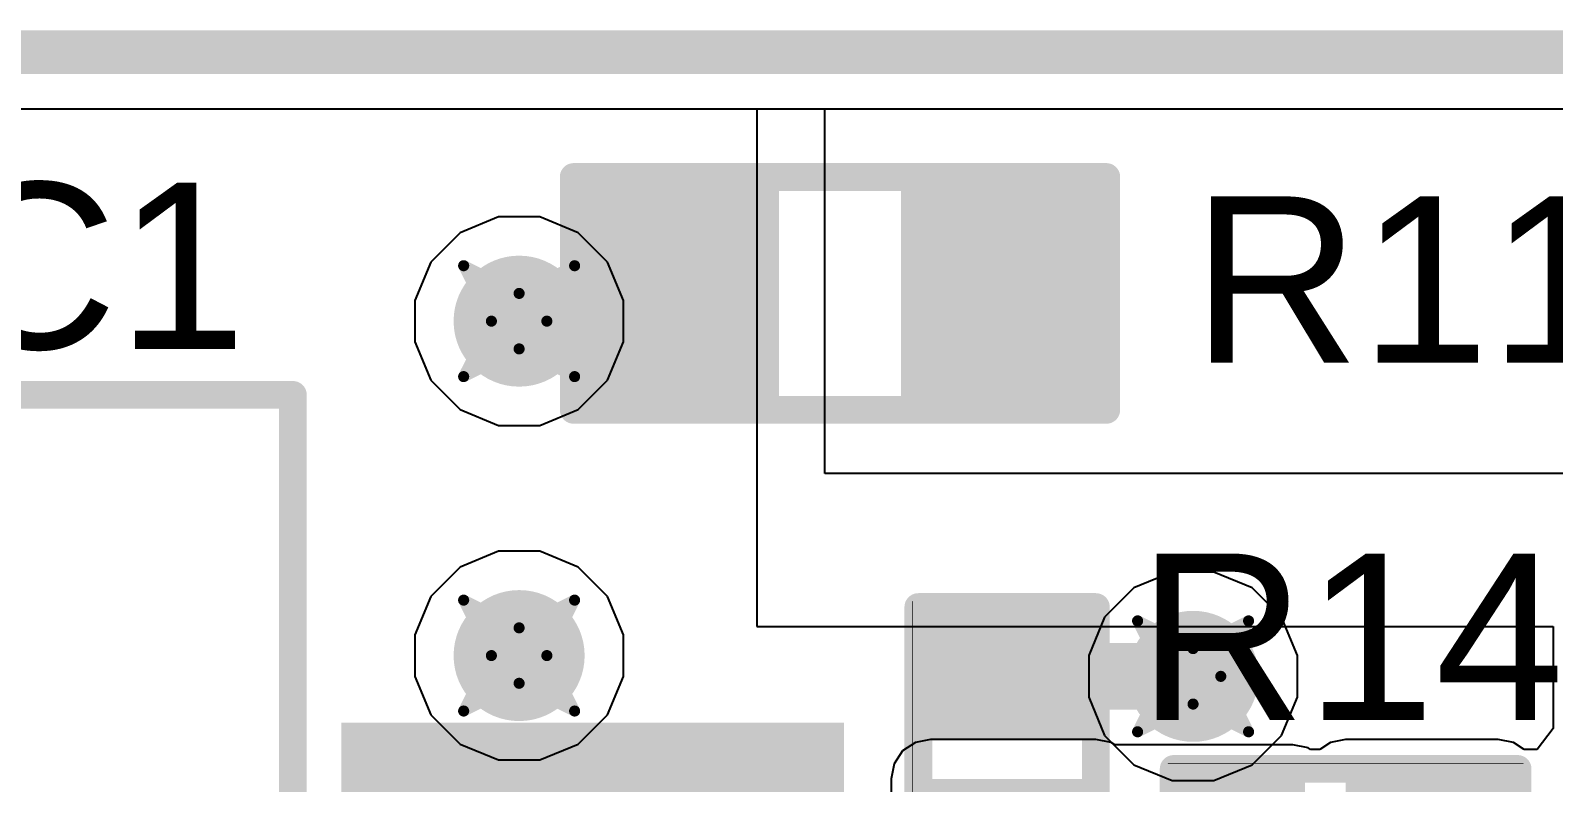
# Model space of a CAD drawing. Header units: inches. Extents: x -3 to 289, y -11 to 89.
# Drawn here: x 106.86 to 113.84, y 37.17 to 40.62 of the extents above; entities that cross this region are included whole.
import ezdxf

# ---------------------------------------------------------------- set-up
doc = ezdxf.new("R2010")
doc.units = ezdxf.units.IN
for name, color, linetype in [('Board Cutout', 216, 'Continuous'), ('Bottom Layer', 5, 'Continuous'), ('Drill Drawing', 1, 'Continuous'), ('Layer 1', 16, 'Continuous'), ('Layer 2', 76, 'Continuous'), ('Top Layer', 1, 'Continuous'), ('Top Overlay', 2, 'Continuous'), ('Top Paste', 8, 'Continuous'), ('Top Solder', 216, 'Continuous'), ('Via Holes', 16, 'Continuous')]:
    doc.layers.add(name, color=color, linetype=linetype)
doc.styles.add('Arial', font='', dxfattribs={"height": 0.2})
doc.styles.get('Arial').set_extended_font_data('Arial')

# ---------------------------------------------------------------- blocks, each defined once
blk = doc.blocks.new('SOT_223_5_16')
at = {"layer": 'Top Layer'}
blk.add_hatch(color=1, dxfattribs=at).paths.add_polyline_path([(1.75, 2.0501), (-1.75, 2.0501), (-1.75, 4.2501), (1.75, 4.2501)])
at = {"layer": 'Top Paste'}
blk.add_hatch(color=8, dxfattribs=at).paths.add_polyline_path([(1.75, 2.0501), (-1.75, 2.0501), (-1.75, 4.2501), (1.75, 4.2501)])
at = {"layer": 'Top Solder'}
blk.add_hatch(color=216, dxfattribs=at).paths.add_polyline_path([(1.8008, 1.9993), (-1.8008, 1.9993), (-1.8008, 4.3009), (1.8008, 4.3009)])
at = {"layer": 'Top Overlay'}
for points in [[(3.302, 1.778, 0.127, 0.127, 0), (-3.302, 1.778, 0.127, 0.127, 0)], [(-3.302, -1.778, 0.127, 0.127, 0), (-3.302, 1.778, 0.127, 0.127, 0)]]:
    blk.add_lwpolyline(points, format="xyseb", dxfattribs=at)
blk.add_lwpolyline([(-3.3338, 1.778, 0.0635, 0.0635, 1), (-3.2702, 1.778, 0.0635, 0.0635, 1)], format="xyseb", close=True, dxfattribs=at)
blk.add_lwpolyline([(-3.3338, 1.778, 0.0635, 0.0635, 1), (-3.2702, 1.778, 0.0635, 0.0635, 1)], format="xyseb", close=True, dxfattribs=at)
blk = doc.blocks.new('R___0402_52')
at = {"layer": 'Top Layer'}
for points in [[(-0.6985, -0.3175), (-0.6985, 0.3175), (-0.2413, 0.3175), (-0.2413, -0.3175)], [(0.2413, -0.3175), (0.2413, 0.3175), (0.6985, 0.3175), (0.6985, -0.3175)]]:
    blk.add_hatch(color=1, dxfattribs=at).paths.add_polyline_path(points)
at = {"layer": 'Top Paste'}
for points in [[(-0.6985, -0.3175), (-0.6985, 0.3175), (-0.2413, 0.3175), (-0.2413, -0.3175)], [(0.2413, -0.3175), (0.2413, 0.3175), (0.6985, 0.3175), (0.6985, -0.3175)]]:
    blk.add_hatch(color=8, dxfattribs=at).paths.add_polyline_path(points)
at = {"layer": 'Top Solder'}
for points in [[(-0.7535, -0.3725), (-0.7535, 0.3725), (-0.1863, 0.3725), (-0.1863, -0.3725)], [(0.1863, -0.3725), (0.1863, 0.3725), (0.7535, 0.3725), (0.7535, -0.3725)]]:
    blk.add_hatch(color=216, dxfattribs=at).paths.add_polyline_path(points)
at = {"layer": 'Top Overlay'}
for points in [[(-0.7874, 0.4064, 0.127, 0.127, 0), (-0.7874, -0.4064, 0.127, 0.127, 0)], [(0.7874, 0.4064, 0.127, 0.127, 0), (-0.7874, 0.4064, 0.127, 0.127, 0)], [(0.7874, 0.4064, 0.127, 0.127, 0), (0.7874, -0.4064, 0.127, 0.127, 0)], [(0.7874, -0.4064, 0.127, 0.127, 0), (-0.7874, -0.4064, 0.127, 0.127, 0)], [(0.8128, -0.4318, 0.00323, 0.00323, 0), (-0.8128, -0.4318, 0.00323, 0.00323, 0)]]:
    blk.add_lwpolyline(points, format="xyseb", dxfattribs=at)
for points in [[(-0.8191, 0.4064, 0.0635, 0.0635, 1), (-0.7556, 0.4064, 0.0635, 0.0635, 1)], [(-0.8191, 0.4064, 0.0635, 0.0635, 1), (-0.7556, 0.4064, 0.0635, 0.0635, 1)], [(0.7556, 0.4064, 0.0635, 0.0635, 1), (0.8191, 0.4064, 0.0635, 0.0635, 1)], [(0.7556, 0.4064, 0.0635, 0.0635, 1), (0.8191, 0.4064, 0.0635, 0.0635, 1)], [(-0.8191, -0.4064, 0.0635, 0.0635, 1), (-0.7556, -0.4064, 0.0635, 0.0635, 1)], [(-0.8191, -0.4064, 0.0635, 0.0635, 1), (-0.7556, -0.4064, 0.0635, 0.0635, 1)], [(0.7556, -0.4064, 0.0635, 0.0635, 1), (0.8191, -0.4064, 0.0635, 0.0635, 1)], [(0.7556, -0.4064, 0.0635, 0.0635, 1), (0.8191, -0.4064, 0.0635, 0.0635, 1)], [(-0.8136, -0.4318, 0.00161, 0.00161, 1), (-0.812, -0.4318, 0.00161, 0.00161, 1)], [(0.812, -0.4318, 0.00161, 0.00161, 1), (0.8136, -0.4318, 0.00161, 0.00161, 1)]]:
    blk.add_lwpolyline(points, format="xyseb", close=True, dxfattribs=at)
blk = doc.blocks.new('R___0402_54')
at = {"layer": 'Top Layer'}
for points in [[(-0.6985, -0.3175), (-0.6985, 0.3175), (-0.2413, 0.3175), (-0.2413, -0.3175)], [(0.2413, -0.3175), (0.2413, 0.3175), (0.6985, 0.3175), (0.6985, -0.3175)]]:
    blk.add_hatch(color=1, dxfattribs=at).paths.add_polyline_path(points)
at = {"layer": 'Top Paste'}
for points in [[(-0.6985, -0.3175), (-0.6985, 0.3175), (-0.2413, 0.3175), (-0.2413, -0.3175)], [(0.2413, -0.3175), (0.2413, 0.3175), (0.6985, 0.3175), (0.6985, -0.3175)]]:
    blk.add_hatch(color=8, dxfattribs=at).paths.add_polyline_path(points)
at = {"layer": 'Top Solder'}
for points in [[(-0.7535, -0.3725), (-0.7535, 0.3725), (-0.1863, 0.3725), (-0.1863, -0.3725)], [(0.1863, -0.3725), (0.1863, 0.3725), (0.7535, 0.3725), (0.7535, -0.3725)]]:
    blk.add_hatch(color=216, dxfattribs=at).paths.add_polyline_path(points)
at = {"layer": 'Top Overlay'}
for points in [[(-0.7874, -0.4064, 0.127, 0.127, 0), (-0.7874, 0.4064, 0.127, 0.127, 0)], [(0.7874, 0.4064, 0.127, 0.127, 0), (-0.7874, 0.4064, 0.127, 0.127, 0)], [(0.7874, -0.4064, 0.127, 0.127, 0), (0.7874, 0.4064, 0.127, 0.127, 0)], [(0.7874, -0.4064, 0.127, 0.127, 0), (-0.7874, -0.4064, 0.127, 0.127, 0)], [(0.8128, -0.4318, 0.00323, 0.00323, 0), (-0.8128, -0.4318, 0.00323, 0.00323, 0)]]:
    blk.add_lwpolyline(points, format="xyseb", dxfattribs=at)
for points in [[(-0.8191, 0.4064, 0.0635, 0.0635, 1), (-0.7556, 0.4064, 0.0635, 0.0635, 1)], [(-0.8191, 0.4064, 0.0635, 0.0635, 1), (-0.7556, 0.4064, 0.0635, 0.0635, 1)], [(0.7556, 0.4064, 0.0635, 0.0635, 1), (0.8191, 0.4064, 0.0635, 0.0635, 1)], [(0.7556, 0.4064, 0.0635, 0.0635, 1), (0.8191, 0.4064, 0.0635, 0.0635, 1)], [(-0.8191, -0.4064, 0.0635, 0.0635, 1), (-0.7556, -0.4064, 0.0635, 0.0635, 1)], [(-0.8191, -0.4064, 0.0635, 0.0635, 1), (-0.7556, -0.4064, 0.0635, 0.0635, 1)], [(0.7556, -0.4064, 0.0635, 0.0635, 1), (0.8191, -0.4064, 0.0635, 0.0635, 1)], [(0.7556, -0.4064, 0.0635, 0.0635, 1), (0.8191, -0.4064, 0.0635, 0.0635, 1)], [(-0.8136, -0.4318, 0.00161, 0.00161, 1), (-0.812, -0.4318, 0.00161, 0.00161, 1)], [(0.812, -0.4318, 0.00161, 0.00161, 1), (0.8136, -0.4318, 0.00161, 0.00161, 1)]]:
    blk.add_lwpolyline(points, format="xyseb", close=True, dxfattribs=at)
blk = doc.blocks.new('R___0603_57')
at = {"layer": 'Top Layer'}
for points in [[(-0.381, 0.4445), (-0.381, -0.4445), (-1.143, -0.4445), (-1.143, 0.4445)], [(1.143, 0.4445), (1.143, -0.4445), (0.381, -0.4445), (0.381, 0.4445)]]:
    blk.add_hatch(color=1, dxfattribs=at).paths.add_polyline_path(points)
at = {"layer": 'Top Paste'}
for points in [[(-0.381, 0.4445), (-0.381, -0.4445), (-1.143, -0.4445), (-1.143, 0.4445)], [(1.143, 0.4445), (1.143, -0.4445), (0.381, -0.4445), (0.381, 0.4445)]]:
    blk.add_hatch(color=8, dxfattribs=at).paths.add_polyline_path(points)
at = {"layer": 'Top Solder'}
for points in [[(-0.2794, 0.5461), (-0.2794, -0.5461), (-1.2446, -0.5461), (-1.2446, 0.5461)], [(1.2446, 0.5461), (1.2446, -0.5461), (0.2794, -0.5461), (0.2794, 0.5461)]]:
    blk.add_hatch(color=216, dxfattribs=at).paths.add_polyline_path(points)
at = {"layer": 'Top Overlay'}
for points in [[(-1.2192, 0.5334, 0.127, 0.127, 0), (1.2192, 0.5334, 0.127, 0.127, 0)], [(-1.2192, -0.5334, 0.127, 0.127, 0), (-1.2192, 0.5334, 0.127, 0.127, 0)], [(1.2192, -0.5334, 0.127, 0.127, 0), (1.2192, 0.5334, 0.127, 0.127, 0)], [(-1.2192, -0.5334, 0.127, 0.127, 0), (1.2192, -0.5334, 0.127, 0.127, 0)]]:
    blk.add_lwpolyline(points, format="xyseb", dxfattribs=at)
for points in [[(-1.25095, 0.5334, 0.0635, 0.0635, 1), (-1.18745, 0.5334, 0.0635, 0.0635, 1)], [(-1.25095, 0.5334, 0.0635, 0.0635, 1), (-1.18745, 0.5334, 0.0635, 0.0635, 1)], [(1.18745, 0.5334, 0.0635, 0.0635, 1), (1.25095, 0.5334, 0.0635, 0.0635, 1)], [(1.18745, 0.5334, 0.0635, 0.0635, 1), (1.25095, 0.5334, 0.0635, 0.0635, 1)], [(-1.25095, -0.5334, 0.0635, 0.0635, 1), (-1.18745, -0.5334, 0.0635, 0.0635, 1)], [(-1.25095, -0.5334, 0.0635, 0.0635, 1), (-1.18745, -0.5334, 0.0635, 0.0635, 1)], [(1.18745, -0.5334, 0.0635, 0.0635, 1), (1.25095, -0.5334, 0.0635, 0.0635, 1)], [(1.18745, -0.5334, 0.0635, 0.0635, 1), (1.25095, -0.5334, 0.0635, 0.0635, 1)]]:
    blk.add_lwpolyline(points, format="xyseb", close=True, dxfattribs=at)

msp = doc.modelspace()

# ---------------------------------------------------------------- hatches: boundary and pattern name
at = {"layer": 'Bottom Layer'}
h = msp.add_hatch(color=5, dxfattribs=at)
edge = h.paths.add_edge_path()
edge.add_arc((109.0995, 39.2881), 0.3, 0, 360)
h = msp.add_hatch(color=5, dxfattribs=at)
edge = h.paths.add_edge_path()
edge.add_arc((109.0995, 37.7562), 0.3, 0, 360)
h = msp.add_hatch(color=5, dxfattribs=at)
edge = h.paths.add_edge_path()
edge.add_arc((112.1852, 37.6611), 0.3, 0, 360)
at = {"layer": 'Layer 1'}
h = msp.add_hatch(color=16, dxfattribs=at)
edge = h.paths.add_edge_path()
edge.add_arc((109.0995, 39.2881), 0.3, 0, 360)
h = msp.add_hatch(color=16, dxfattribs=at)
edge = h.paths.add_edge_path()
edge.add_arc((109.0995, 37.7562), 0.3, 0, 360)
h = msp.add_hatch(color=16, dxfattribs=at)
edge = h.paths.add_edge_path()
edge.add_arc((112.1852, 37.6611), 0.3, 0, 360)
at = {"layer": 'Layer 2'}
h = msp.add_hatch(color=76, dxfattribs=at)
edge = h.paths.add_edge_path()
edge.add_arc((109.0995, 39.2881), 0.3, 0, 360)
h = msp.add_hatch(color=76, dxfattribs=at)
edge = h.paths.add_edge_path()
edge.add_arc((109.0995, 37.7562), 0.3, 0, 360)
h = msp.add_hatch(color=76, dxfattribs=at)
edge = h.paths.add_edge_path()
edge.add_arc((112.1852, 37.6611), 0.3, 0, 360)
at = {"layer": 'Top Layer'}
h = msp.add_hatch(color=1, dxfattribs=at)
edge = h.paths.add_edge_path()
edge.add_arc((109.0995, 39.2881), 0.3, 0, 360)
h = msp.add_hatch(color=1, dxfattribs=at)
edge = h.paths.add_edge_path()
edge.add_arc((109.0995, 37.7562), 0.3, 0, 360)
h = msp.add_hatch(color=1, dxfattribs=at)
edge = h.paths.add_edge_path()
edge.add_arc((112.1852, 37.6611), 0.3, 0, 360)
for points in [[(111.7401, 34.8913), (111.7401, 37.1912), (110.9837, 37.1912), (110.9837, 34.8913)], [(113.5822, 34.8913), (113.5822, 37.1912), (112.8837, 37.1912), (112.8837, 34.8913)]]:
    msp.add_hatch(color=1, dxfattribs=at).paths.add_polyline_path(points)
at = {"layer": 'Via Holes'}
h = msp.add_hatch(color=7, dxfattribs=at)
edge = h.paths.add_edge_path()
edge.add_arc((109.0995, 39.2881), 0.15, 0, 360)
h = msp.add_hatch(color=7, dxfattribs=at)
edge = h.paths.add_edge_path()
edge.add_arc((109.0995, 37.7562), 0.15, 0, 360)
h = msp.add_hatch(color=7, dxfattribs=at)
edge = h.paths.add_edge_path()
edge.add_arc((112.1852, 37.6611), 0.15, 0, 360)

# ---------------------------------------------------------------- linework, layer by layer
at = {"layer": 'Board Cutout'}
msp.add_lwpolyline([(92.5402, 40.5198, 0.2, 0.2, 0), (123.0575, 40.5198, 0.2, 0.2, 0)], format="xyseb", dxfattribs=at)
at = {"layer": 'Bottom Layer'}
for p, q in [((92.6475, 40.2608), (114.0942, 40.2608)), ((109.0045, 39.7659), (108.8289, 39.6932)), ((109.1946, 39.7659), (109.0045, 39.7659)), ((109.3702, 39.6932), (109.1946, 39.7659)), ((108.8289, 39.6932), (108.6945, 39.5588)), ((109.5046, 39.5588), (109.3702, 39.6932)), ((108.6945, 39.5588), (108.6217, 39.3832)), ((109.5773, 39.3832), (109.5046, 39.5588)), ((108.6217, 39.3832), (108.6217, 39.1931)), ((109.5773, 39.1931), (109.5773, 39.3832)), ((108.6217, 39.1931), (108.6945, 39.0175)), ((109.5046, 39.0175), (109.5773, 39.1931)), ((108.6945, 39.0175), (108.8289, 38.8831)), ((109.3702, 38.8831), (109.5046, 39.0175)), ((108.8289, 38.8831), (109.0045, 38.8103)), ((109.1946, 38.8103), (109.3702, 38.8831)), ((109.0045, 38.8103), (109.1946, 38.8103)), ((109.0045, 38.234), (108.8289, 38.1612)), ((109.1946, 38.234), (109.0045, 38.234)), ((109.3702, 38.1612), (109.1946, 38.234)), ((108.8289, 38.1612), (108.6945, 38.0268)), ((109.5046, 38.0268), (109.3702, 38.1612)), ((112.0901, 38.1389), (111.9145, 38.0662)), ((112.2802, 38.1389), (112.0901, 38.1389)), ((112.4558, 38.0662), (112.2802, 38.1389)), ((108.6945, 38.0268), (108.6217, 37.8512)), ((109.5773, 37.8512), (109.5046, 38.0268)), ((111.9145, 38.0662), (111.7801, 37.9318)), ((112.5902, 37.9318), (112.4558, 38.0662)), ((111.7801, 37.9318), (111.7074, 37.7562)), ((112.663, 37.7562), (112.5902, 37.9318)), ((108.6217, 37.8512), (108.6217, 37.6611)), ((109.5773, 37.6611), (109.5773, 37.8512)), ((111.7074, 37.7562), (111.7074, 37.5661)), ((112.663, 37.5661), (112.663, 37.7562)), ((108.6217, 37.6611), (108.6945, 37.4855)), ((109.5046, 37.4855), (109.5773, 37.6611)), ((111.7074, 37.5661), (111.7801, 37.3905)), ((112.5902, 37.3905), (112.663, 37.5661)), ((108.6945, 37.4855), (108.8289, 37.3511)), ((109.3702, 37.3511), (109.5046, 37.4855)), ((111.7801, 37.3905), (111.9145, 37.2561)), ((112.4558, 37.2561), (112.5902, 37.3905)), ((108.8289, 37.3511), (109.0045, 37.2784)), ((109.1946, 37.2784), (109.3702, 37.3511)), ((109.0045, 37.2784), (109.1946, 37.2784)), ((111.9145, 37.2561), (112.0901, 37.1833)), ((112.2802, 37.1833), (112.4558, 37.2561)), ((112.0901, 37.1833), (112.2802, 37.1833))]:
    msp.add_line(p, q, dxfattribs=at)
at = {"layer": 'Drill Drawing'}
for points in [[(108.8455, 39.5421, 0.0508, 0.0508, 0), (109.0995, 39.4151, 0.0508, 0.0508, 0)], [(108.8455, 39.5421, 0.0508, 0.0508, 0), (108.9725, 39.2881, 0.0508, 0.0508, 0)], [(109.0995, 39.4151, 0.0508, 0.0508, 0), (109.3535, 39.5421, 0.0508, 0.0508, 0)], [(109.2265, 39.2881, 0.0508, 0.0508, 0), (109.3535, 39.5421, 0.0508, 0.0508, 0)], [(108.8455, 39.0341, 0.0508, 0.0508, 0), (108.9725, 39.2881, 0.0508, 0.0508, 0)], [(109.2265, 39.2881, 0.0508, 0.0508, 0), (109.3535, 39.0341, 0.0508, 0.0508, 0)], [(108.8455, 39.0341, 0.0508, 0.0508, 0), (109.0995, 39.1611, 0.0508, 0.0508, 0)], [(109.0995, 39.1611, 0.0508, 0.0508, 0), (109.3535, 39.0341, 0.0508, 0.0508, 0)], [(108.8455, 38.0102, 0.0508, 0.0508, 0), (109.0995, 37.8832, 0.0508, 0.0508, 0)], [(108.8455, 38.0102, 0.0508, 0.0508, 0), (108.9725, 37.7562, 0.0508, 0.0508, 0)], [(109.0995, 37.8832, 0.0508, 0.0508, 0), (109.3535, 38.0102, 0.0508, 0.0508, 0)], [(109.2265, 37.7562, 0.0508, 0.0508, 0), (109.3535, 38.0102, 0.0508, 0.0508, 0)], [(111.9312, 37.9151, 0.0508, 0.0508, 0), (112.1852, 37.7881, 0.0508, 0.0508, 0)], [(111.9312, 37.9151, 0.0508, 0.0508, 0), (112.0582, 37.6611, 0.0508, 0.0508, 0)], [(112.1852, 37.7881, 0.0508, 0.0508, 0), (112.4392, 37.9151, 0.0508, 0.0508, 0)], [(112.3122, 37.6611, 0.0508, 0.0508, 0), (112.4392, 37.9151, 0.0508, 0.0508, 0)], [(108.8455, 37.5022, 0.0508, 0.0508, 0), (108.9725, 37.7562, 0.0508, 0.0508, 0)], [(109.2265, 37.7562, 0.0508, 0.0508, 0), (109.3535, 37.5022, 0.0508, 0.0508, 0)], [(111.9312, 37.4071, 0.0508, 0.0508, 0), (112.0582, 37.6611, 0.0508, 0.0508, 0)], [(112.3122, 37.6611, 0.0508, 0.0508, 0), (112.4392, 37.4071, 0.0508, 0.0508, 0)], [(108.8455, 37.5022, 0.0508, 0.0508, 0), (109.0995, 37.6292, 0.0508, 0.0508, 0)], [(109.0995, 37.6292, 0.0508, 0.0508, 0), (109.3535, 37.5022, 0.0508, 0.0508, 0)], [(111.9312, 37.4071, 0.0508, 0.0508, 0), (112.1852, 37.5341, 0.0508, 0.0508, 0)], [(112.1852, 37.5341, 0.0508, 0.0508, 0), (112.4392, 37.4071, 0.0508, 0.0508, 0)]]:
    msp.add_lwpolyline(points, format="xyseb", dxfattribs=at)
for points in [[(108.8328, 39.5421, 0.0254, 0.0254, 1), (108.8582, 39.5421, 0.0254, 0.0254, 1)], [(108.8328, 39.5421, 0.0254, 0.0254, 1), (108.8582, 39.5421, 0.0254, 0.0254, 1)], [(109.3408, 39.5421, 0.0254, 0.0254, 1), (109.3662, 39.5421, 0.0254, 0.0254, 1)], [(109.3408, 39.5421, 0.0254, 0.0254, 1), (109.3662, 39.5421, 0.0254, 0.0254, 1)], [(109.0868, 39.4151, 0.0254, 0.0254, 1), (109.1122, 39.4151, 0.0254, 0.0254, 1)], [(109.0868, 39.4151, 0.0254, 0.0254, 1), (109.1122, 39.4151, 0.0254, 0.0254, 1)], [(108.9598, 39.2881, 0.0254, 0.0254, 1), (108.9852, 39.2881, 0.0254, 0.0254, 1)], [(108.9598, 39.2881, 0.0254, 0.0254, 1), (108.9852, 39.2881, 0.0254, 0.0254, 1)], [(109.2138, 39.2881, 0.0254, 0.0254, 1), (109.2392, 39.2881, 0.0254, 0.0254, 1)], [(109.2138, 39.2881, 0.0254, 0.0254, 1), (109.2392, 39.2881, 0.0254, 0.0254, 1)], [(109.0868, 39.1611, 0.0254, 0.0254, 1), (109.1122, 39.1611, 0.0254, 0.0254, 1)], [(109.0868, 39.1611, 0.0254, 0.0254, 1), (109.1122, 39.1611, 0.0254, 0.0254, 1)], [(108.8328, 39.0341, 0.0254, 0.0254, 1), (108.8582, 39.0341, 0.0254, 0.0254, 1)], [(108.8328, 39.0341, 0.0254, 0.0254, 1), (108.8582, 39.0341, 0.0254, 0.0254, 1)], [(109.3408, 39.0341, 0.0254, 0.0254, 1), (109.3662, 39.0341, 0.0254, 0.0254, 1)], [(109.3408, 39.0341, 0.0254, 0.0254, 1), (109.3662, 39.0341, 0.0254, 0.0254, 1)], [(108.8328, 38.0102, 0.0254, 0.0254, 1), (108.8582, 38.0102, 0.0254, 0.0254, 1)], [(108.8328, 38.0102, 0.0254, 0.0254, 1), (108.8582, 38.0102, 0.0254, 0.0254, 1)], [(109.3408, 38.0102, 0.0254, 0.0254, 1), (109.3662, 38.0102, 0.0254, 0.0254, 1)], [(109.3408, 38.0102, 0.0254, 0.0254, 1), (109.3662, 38.0102, 0.0254, 0.0254, 1)], [(111.9185, 37.9151, 0.0254, 0.0254, 1), (111.9439, 37.9151, 0.0254, 0.0254, 1)], [(111.9185, 37.9151, 0.0254, 0.0254, 1), (111.9439, 37.9151, 0.0254, 0.0254, 1)], [(112.4265, 37.9151, 0.0254, 0.0254, 1), (112.4519, 37.9151, 0.0254, 0.0254, 1)], [(112.4265, 37.9151, 0.0254, 0.0254, 1), (112.4519, 37.9151, 0.0254, 0.0254, 1)], [(109.0868, 37.8832, 0.0254, 0.0254, 1), (109.1122, 37.8832, 0.0254, 0.0254, 1)], [(109.0868, 37.8832, 0.0254, 0.0254, 1), (109.1122, 37.8832, 0.0254, 0.0254, 1)], [(112.1725, 37.7881, 0.0254, 0.0254, 1), (112.1979, 37.7881, 0.0254, 0.0254, 1)], [(112.1725, 37.7881, 0.0254, 0.0254, 1), (112.1979, 37.7881, 0.0254, 0.0254, 1)], [(108.9598, 37.7562, 0.0254, 0.0254, 1), (108.9852, 37.7562, 0.0254, 0.0254, 1)], [(108.9598, 37.7562, 0.0254, 0.0254, 1), (108.9852, 37.7562, 0.0254, 0.0254, 1)], [(109.2138, 37.7562, 0.0254, 0.0254, 1), (109.2392, 37.7562, 0.0254, 0.0254, 1)], [(109.2138, 37.7562, 0.0254, 0.0254, 1), (109.2392, 37.7562, 0.0254, 0.0254, 1)], [(112.0455, 37.6611, 0.0254, 0.0254, 1), (112.0709, 37.6611, 0.0254, 0.0254, 1)], [(112.0455, 37.6611, 0.0254, 0.0254, 1), (112.0709, 37.6611, 0.0254, 0.0254, 1)], [(112.2995, 37.6611, 0.0254, 0.0254, 1), (112.3249, 37.6611, 0.0254, 0.0254, 1)], [(112.2995, 37.6611, 0.0254, 0.0254, 1), (112.3249, 37.6611, 0.0254, 0.0254, 1)], [(109.0868, 37.6292, 0.0254, 0.0254, 1), (109.1122, 37.6292, 0.0254, 0.0254, 1)], [(109.0868, 37.6292, 0.0254, 0.0254, 1), (109.1122, 37.6292, 0.0254, 0.0254, 1)], [(108.8328, 37.5022, 0.0254, 0.0254, 1), (108.8582, 37.5022, 0.0254, 0.0254, 1)], [(108.8328, 37.5022, 0.0254, 0.0254, 1), (108.8582, 37.5022, 0.0254, 0.0254, 1)], [(109.3408, 37.5022, 0.0254, 0.0254, 1), (109.3662, 37.5022, 0.0254, 0.0254, 1)], [(109.3408, 37.5022, 0.0254, 0.0254, 1), (109.3662, 37.5022, 0.0254, 0.0254, 1)], [(112.1725, 37.5341, 0.0254, 0.0254, 1), (112.1979, 37.5341, 0.0254, 0.0254, 1)], [(112.1725, 37.5341, 0.0254, 0.0254, 1), (112.1979, 37.5341, 0.0254, 0.0254, 1)], [(111.9185, 37.4071, 0.0254, 0.0254, 1), (111.9439, 37.4071, 0.0254, 0.0254, 1)], [(111.9185, 37.4071, 0.0254, 0.0254, 1), (111.9439, 37.4071, 0.0254, 0.0254, 1)], [(112.4265, 37.4071, 0.0254, 0.0254, 1), (112.4519, 37.4071, 0.0254, 0.0254, 1)], [(112.4265, 37.4071, 0.0254, 0.0254, 1), (112.4519, 37.4071, 0.0254, 0.0254, 1)]]:
    msp.add_lwpolyline(points, format="xyseb", close=True, dxfattribs=at)
at = {"layer": 'Layer 1'}
msp.add_line((92.6475, 40.2608), (114.0942, 40.2608), dxfattribs=at)
at = {"layer": 'Layer 2'}
for p, q in [((92.6475, 40.2608), (114.0942, 40.2608)), ((109.0045, 39.7659), (108.8289, 39.6932)), ((109.1946, 39.7659), (109.0045, 39.7659)), ((109.3702, 39.6932), (109.1946, 39.7659)), ((108.8289, 39.6932), (108.6945, 39.5588)), ((109.5046, 39.5588), (109.3702, 39.6932)), ((108.6945, 39.5588), (108.6217, 39.3832)), ((109.5773, 39.3832), (109.5046, 39.5588)), ((108.6217, 39.3832), (108.6217, 39.1931)), ((109.5773, 39.1931), (109.5773, 39.3832)), ((108.6217, 39.1931), (108.6945, 39.0175)), ((109.5046, 39.0175), (109.5773, 39.1931)), ((108.6945, 39.0175), (108.8289, 38.8831)), ((109.3702, 38.8831), (109.5046, 39.0175)), ((108.8289, 38.8831), (109.0045, 38.8103)), ((109.1946, 38.8103), (109.3702, 38.8831)), ((109.0045, 38.8103), (109.1946, 38.8103)), ((109.0045, 38.234), (108.8289, 38.1612)), ((109.1946, 38.234), (109.0045, 38.234)), ((109.3702, 38.1612), (109.1946, 38.234)), ((108.8289, 38.1612), (108.6945, 38.0268)), ((109.5046, 38.0268), (109.3702, 38.1612)), ((112.0901, 38.1389), (111.9145, 38.0662)), ((112.2802, 38.1389), (112.0901, 38.1389)), ((112.4558, 38.0662), (112.2802, 38.1389)), ((108.6945, 38.0268), (108.6217, 37.8512)), ((109.5773, 37.8512), (109.5046, 38.0268)), ((111.9145, 38.0662), (111.7801, 37.9318)), ((112.5902, 37.9318), (112.4558, 38.0662)), ((111.7801, 37.9318), (111.7074, 37.7562)), ((112.663, 37.7562), (112.5902, 37.9318)), ((108.6217, 37.8512), (108.6217, 37.6611)), ((109.5773, 37.6611), (109.5773, 37.8512)), ((111.7074, 37.7562), (111.7074, 37.5661)), ((112.663, 37.5661), (112.663, 37.7562)), ((108.6217, 37.6611), (108.6945, 37.4855)), ((109.5046, 37.4855), (109.5773, 37.6611)), ((111.7074, 37.5661), (111.7801, 37.3905)), ((112.5902, 37.3905), (112.663, 37.5661)), ((108.6945, 37.4855), (108.8289, 37.3511)), ((109.3702, 37.3511), (109.5046, 37.4855)), ((111.7801, 37.3905), (111.9145, 37.2561)), ((112.4558, 37.2561), (112.5902, 37.3905)), ((108.8289, 37.3511), (109.0045, 37.2784)), ((109.1946, 37.2784), (109.3702, 37.3511)), ((109.0045, 37.2784), (109.1946, 37.2784)), ((111.9145, 37.2561), (112.0901, 37.1833)), ((112.2802, 37.1833), (112.4558, 37.2561)), ((112.0901, 37.1833), (112.2802, 37.1833))]:
    msp.add_line(p, q, dxfattribs=at)
at = {"layer": 'Top Layer'}
for p, q in [((105.3594, 40.2608), (110.1876, 40.2608)), ((110.1876, 40.2608), (110.1876, 37.8897)), ((110.4985, 38.5904), (110.4985, 40.2608)), ((110.4985, 40.2608), (123.0575, 40.2608)), ((114.2831, 38.5904), (110.4985, 38.5904)), ((110.1876, 37.8897), (113.8331, 37.8897)), ((113.8331, 37.8897), (113.8331, 37.4225)), ((113.8331, 37.4225), (113.76, 37.3258)), ((110.8555, 37.3194), (110.8162, 37.2606)), ((110.9143, 37.3587), (110.8555, 37.3194)), ((110.9837, 37.3725), (110.9143, 37.3587)), ((111.7401, 37.3725), (110.9837, 37.3725)), ((111.8095, 37.3587), (111.7401, 37.3725)), ((111.8268, 37.3471), (111.8095, 37.3587)), ((112.6424, 37.3471), (111.8268, 37.3471)), ((112.7118, 37.3333), (112.6424, 37.3471)), ((112.723, 37.3258), (112.7118, 37.3333)), ((112.765, 37.3258), (112.723, 37.3258)), ((112.8143, 37.3587), (112.765, 37.3258)), ((112.8837, 37.3725), (112.8143, 37.3587)), ((113.5822, 37.3725), (112.8837, 37.3725)), ((113.6516, 37.3587), (113.5822, 37.3725)), ((113.7009, 37.3258), (113.6516, 37.3587)), ((113.76, 37.3258), (113.7009, 37.3258)), ((110.8162, 37.2606), (110.8024, 37.1912)), ((110.8024, 37.1912), (110.8024, 34.8913))]:
    msp.add_line(p, q, dxfattribs=at)
msp.add_lwpolyline([(111.3337, 37.6611, 0.3048, 0.3048, 0), (112.1852, 37.6611, 0.3048, 0.3048, 0)], format="xyseb", dxfattribs=at)
for points in [[(111.2575, 37.6611, 0.1524, 0.1524, 1), (111.4099, 37.6611, 0.1524, 0.1524, 1)], [(112.109, 37.6611, 0.1524, 0.1524, 1), (112.2614, 37.6611, 0.1524, 0.1524, 1)]]:
    msp.add_lwpolyline(points, format="xyseb", close=True, dxfattribs=at)

# ---------------------------------------------------------------- block references
msp.add_blockref('R___0603_57', (110.5686, 39.4151))
for name, p, rotation in [('SOT_223_5_16', (106.2857, 35.6483), 270), ('R___0402_54', (111.3337, 37.1912), 270), ('R___0402_52', (112.8837, 36.8305), 180)]:
    msp.add_blockref(name, p, dxfattribs=dict(rotation=rotation))

# ---------------------------------------------------------------- texts
at = {"layer": 'Top Overlay', "style": 'Arial'}
for s, p in [('C1', (106.4907, 39.1611)), ('R11', (112.1803, 39.0977)), ('R14', (111.9319, 37.4614))]:
    msp.add_text(s, height=0.762, dxfattribs=at).set_placement(p)

doc.saveas('drawing.dxf')
